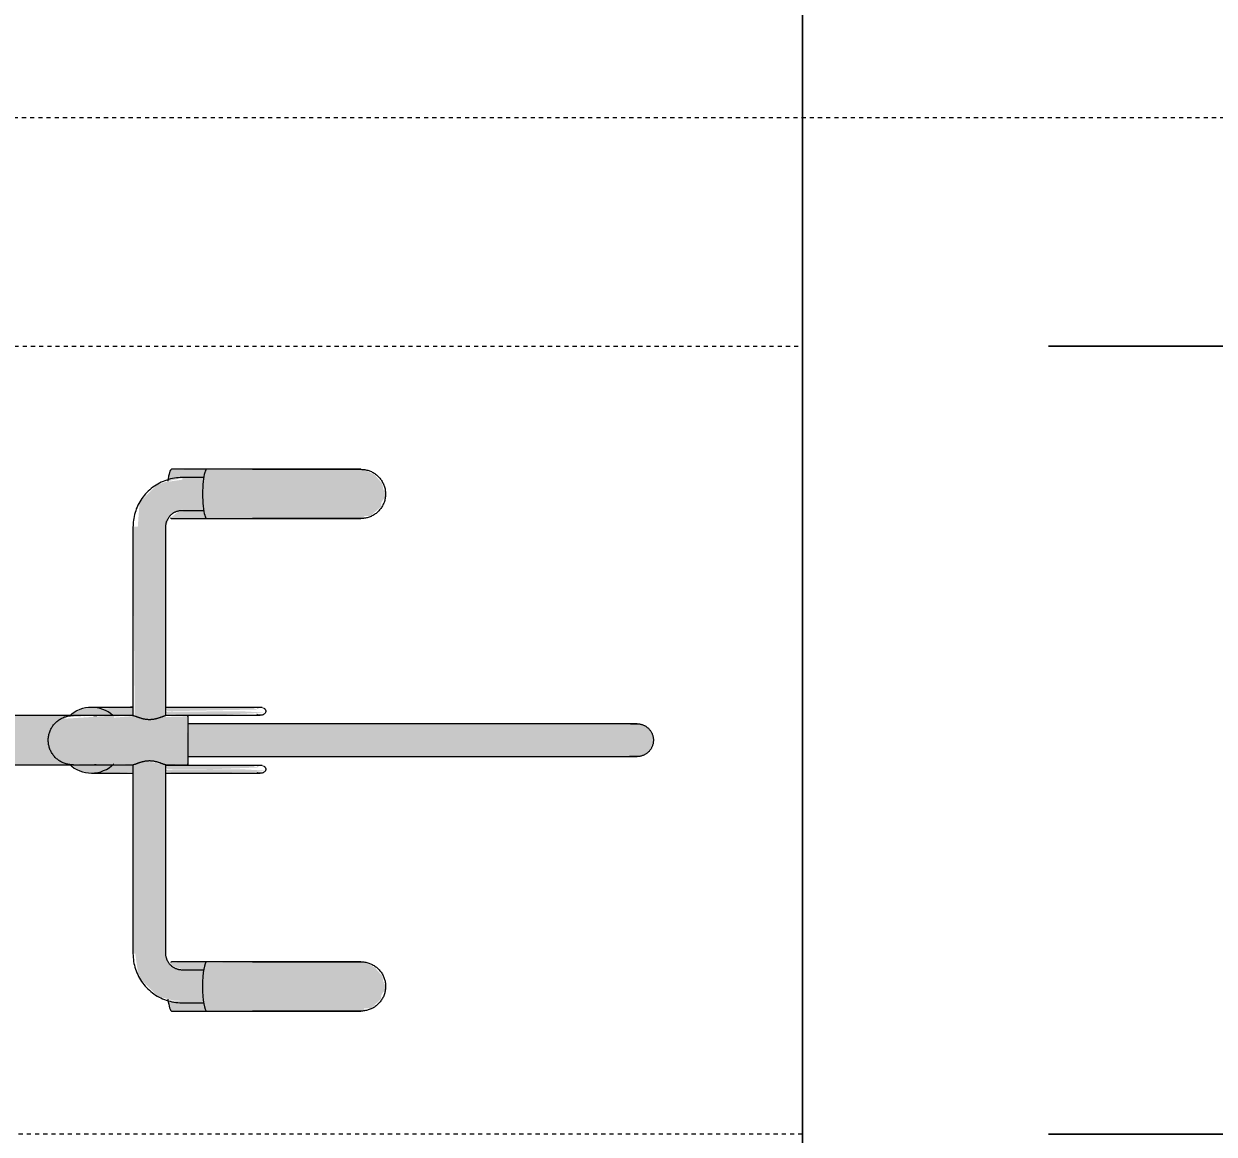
# Model space of a CAD drawing. Header units: inches. Extents: x -180 to 12286, y -2965 to 2717.
# Drawn here: x 114.57 to 150.83, y 1305.61 to 1339.43 of the extents above; entities that cross this region are included whole.
import ezdxf

# ---------------------------------------------------------------- set-up
doc = ezdxf.new("R2010")
doc.units = ezdxf.units.IN
doc.header["$MEASUREMENT"] = 0
for name, pattern in [('Aligning Line 1_8_', [0.25, 0.125, -0.125]), ('Dash', [0.25, 0.125, -0.125]), ('Hidden 1_8_', [0.1875, 0.125, -0.0625])]:
    doc.linetypes.add(name, pattern=pattern)
for name, color, linetype, lineweight in [('A-ANNO-DIMS', 211, 'Continuous', 9), ('A-ANNO-DIMS-120', 211, 'Continuous', 9), ('A-DETL-HDLN-1', 90, 'Hidden 1_8_', 9), ('C-TOPO', 7, 'Continuous', 9), ('G-ANNO-SYMB', 111, 'Aligning Line 1_8_', 9), ('Q-SPCQ', 91, 'Continuous', 9), ('Q-SPCQ-HDLN', 91, 'Dash', 9)]:
    doc.layers.add(name, color=color, linetype=linetype, lineweight=lineweight)
doc.styles.add('Century Gothic', font='ufonts.com_century-gothic.ttf', dxfattribs={"height": 11.25})
doc.dimstyles.new('OD_-__1___Tolerance', dxfattribs={"dimscale": 12, "dimtxt": 11.746893, "dimasz": 1.25, "dimexe": 0.9375, "dimexo": 0.625, "dimtad": 1, "dimdec": 0, "dimzin": 1, "dimdsep": 46, "dimlunit": 4, "dimtxsty": 'Century Gothic', "dimblk1": 'OBLIQUE', "dimblk2": 'OBLIQUE', "dimsah": 1, "dimcen": 0.09, "dimdle": 0.9375, "dimazin": 0, "dimtfac": 1, "dimtdec": 4, "dimtix": 1, "dimtmove": 0, "dimatfit": 3, "dimfxl": 1, "dimtvp": 1, "dimtfill": 1, "dimfrac": 2, "dimtolj": 1, "dimtzin": 0, "dimarcsym": 2})
doc.dimstyles.new('OD__1_2__Tol__', dxfattribs={"dimscale": 12, "dimtxt": 11.746893, "dimasz": 1.25, "dimexe": 0.9375, "dimexo": 0.625, "dimgap": 0.9375, "dimtad": 1, "dimdec": 1, "dimrnd": 0.5, "dimzin": 1, "dimdsep": 46, "dimlunit": 4, "dimtxsty": 'Century Gothic', "dimblk1": 'OBLIQUE', "dimblk2": 'OBLIQUE', "dimsah": 1, "dimcen": 0.09, "dimdle": 0.9375, "dimazin": 0, "dimtfac": 1, "dimtdec": 4, "dimtix": 1, "dimtmove": 0, "dimatfit": 3, "dimfxl": 1, "dimtvp": 1, "dimtfill": 1, "dimfrac": 2, "dimtolj": 1, "dimtzin": 0, "dimarcsym": 2})
doc.dimstyles.new('OD__1_2__Tol___1', dxfattribs={"dimscale": 12, "dimtxt": 11.746893, "dimasz": 1.25, "dimexe": 0.9375, "dimexo": 0.625, "dimgap": 0.9375, "dimtad": 1, "dimdec": 1, "dimrnd": 0.5, "dimzin": 1, "dimdsep": 46, "dimlunit": 4, "dimtxsty": 'Century Gothic', "dimblk1": 'OBLIQUE', "dimblk2": 'OBLIQUE', "dimsah": 1, "dimcen": 0.09, "dimdle": 0.9375, "dimazin": 0, "dimtfac": 1, "dimtdec": 4, "dimtix": 1, "dimtmove": 1, "dimatfit": 3, "dimfxl": 1, "dimtvp": 1, "dimtfill": 1, "dimfrac": 2, "dimtolj": 1, "dimtzin": 0, "dimarcsym": 2})

# ---------------------------------------------------------------- blocks, each defined once
blk = doc.blocks.new('Bicycle_4878 - Bicycle_4878-V6-Site Plan')
at = {"layer": 'Q-SPCQ'}
for points in [[(-0.75, -8.978), (-0.707, -8.88), (-0.602, -8.672), (-0.411, -8.47), (-0.194, -8.384), (0.092, -8.35), (0.351, -8.479), (0.653, -8.826), (0.75, -9.016), (0.707, 12.876), (0.65, 12.833), (0.375, 12.635), (0, 12.416), (-0.75, 12.876), (-0.75, -8.961)], [(-0.733, -9.871), (-0.724, -10.341), (0.75, -10.341), (0.653, -8.826), (0.497, -8.582), (0.414, -8.54), (0.269, -8.402), (0.092, -8.35), (-0.271, -8.396), (-0.427, -8.478), (-0.673, -8.772), (-0.729, -9.022), (-0.722, -9.459)], [(-0.736, -10.985), (-0.637, -11.345), (-0.672, -11.672), (-0.735, -11.931), (-0.724, -12.591), (0.725, -12.563), (0.702, -11.768), (0.637, -11.422), (0.687, -11.124), (0.736, -10.977), (0.687, -10.341), (-0.724, -10.341), (-0.735, -10.94)], [(-7.933, -12.422), (-7.017, -12.422), (-7, -12.422), (-6.853, -12.069), (-6.5, -11.905), (-6.5, -10.989), (-7.034, -11.066), (-7.286, -11.159), (-7.799, -11.672), (-7.915, -12.104)], [(-6.5, -11.422), (-6.5, -11.922), (-0.75, -11.913), (-0.637, -11.345), (-0.744, -10.922), (-6.5, -10.94), (-6.5, -11.293)], [(0.637, -11.345), (0.663, -11.645), (0.744, -11.922), (6.5, -11.897), (6.5, -10.922), (0.738, -10.977), (0.65, -11.274)], [(6.5, -11.422), (6.5, -11.905), (6.5, -11.922), (6.854, -12.069), (7.025, -12.422), (7.933, -12.422), (7.857, -11.888), (7.763, -11.637), (7.25, -11.123), (6.5, -11.069), (6.5, -11.293)], [(-1.008, -11.982), (-0.976, -14.62), (-0.928, -14.957), (-0.883, -14.178), (-0.905, -11.922), (-0.977, -11.975), (-0.978, -12.106)], [(-0.883, -13.356), (-0.831, -14.756), (-0.813, -14.633), (-0.771, -14.59), (-0.762, -12.994), (-0.759, -12.693), (-0.78, -12.477), (-0.758, -12.106), (-0.805, -11.922), (-0.883, -11.975), (-0.883, -13.302)], [(0.758, -13.291), (0.84, -14.941), (0.883, -14.178), (0.862, -11.922), (0.79, -11.975), (0.758, -12.98)], [(0.883, -12.106), (0.936, -14.756), (0.953, -14.633), (0.995, -14.59), (1.005, -12.994), (1.007, -12.693), (0.987, -12.477), (1.008, -12.106), (0.962, -11.922), (0.883, -11.975)], [(-8, -13.06), (-7.983, -13.074), (-7.371, -13.045), (-7, -13.06), (-7.025, -12.422), (-8, -12.422)], [(-0.5, -22.761), (-0.483, -26.405), (-0.354, -26.63), (-0.129, -26.759), (0.129, -26.759), (0.354, -26.63), (0.483, -26.405), (0.5, -25.363), (0.5, -12.591), (-0.5, -12.591), (-0.5, -20.943)], [(7, -13.059), (7.017, -13.073), (7.629, -13.044), (8, -13.059), (7.983, -12.422), (7, -12.422), (7, -12.893)], [(-8.25, -15.867), (-8.226, -17.993), (-8.171, -17.954), (-8.169, -18.163), (-7.89, -18.472), (-7.749, -18.494), (-7.591, -18.606), (-7.47, -18.606), (-7.357, -18.548), (-7.182, -18.517), (-6.917, -18.281), (-6.776, -17.997), (-6.75, -15.867), (-6.776, -13.139), (-6.97, -13.08), (-7.592, -13.044), (-8.15, -13.107), (-8.25, -13.172), (-8.25, -14.941)], [(6.75, -15.866), (6.774, -17.992), (6.829, -17.953), (6.831, -18.162), (7.11, -18.471), (7.251, -18.493), (7.409, -18.605), (7.53, -18.604), (7.643, -18.547), (7.818, -18.515), (8.083, -18.28), (8.224, -17.996), (8.25, -15.866), (8.224, -13.138), (8.03, -13.079), (7.408, -13.043), (6.85, -13.106), (6.75, -13.171), (6.75, -14.936)]]:
    blk.add_hatch(color=256, dxfattribs=at).paths.add_polyline_path(points, flags=0)
h = blk.add_hatch(color=256, dxfattribs=at)
h.paths.add_polyline_path([(-1, -9.659), (-0.966, -9.915), (-0.842, -10.184), (-0.725, -10.292), (-0.732, -8.993), (-0.922, -9.298), (-0.966, -9.404)], flags=0)
h.paths.add_polyline_path([(0.713, -9.325), (0.75, -9.36), (0.75, -10.303), (0.866, -10.153), (0.966, -9.915), (1, -9.659), (0.961, -9.392), (0.78, -9.055), (0.724, -9.069), (0.713, -9.313)], flags=0)
h = blk.add_hatch(color=256, dxfattribs=at)
h.paths.add_polyline_path([(-0.75, -9.659), (-0.722, -9.459), (-0.75, -9.459)], flags=0)
h.paths.add_polyline_path([(0.71, -9.452), (0.75, -9.392), (0.71, -9.438)], flags=0)
h = blk.add_hatch(color=256, dxfattribs=at)
h.paths.add_polyline_path([(-1, -10.184), (-0.966, -10.922), (-0.748, -10.94), (-0.735, -10.932), (-0.736, -10.321), (-0.866, -10.153), (-0.966, -9.915), (-1, -9.659)], flags=0)
h.paths.add_polyline_path([(0.724, -10.341), (0.75, -10.922), (1, -10.922), (0.966, -9.915), (0.736, -10.341)], flags=0)
h = blk.add_hatch(color=256, dxfattribs=at)
h.paths.add_polyline_path([(-8.25, -13.15), (-8.224, -13.139), (-8, -13.047), (-7.983, -12.422), (-7.933, -12.422), (-7.933, -11.995), (-8.224, -12.066), (-8.25, -12.1), (-8.25, -13.139)], flags=0)
h.paths.add_polyline_path([(-7, -13.076), (-6.761, -13.158), (-6.75, -13.107), (-6.776, -12.066), (-6.854, -12.069), (-7, -12.484), (-7, -13.074)], flags=0)
h = blk.add_hatch(color=256, dxfattribs=at)
h.paths.add_polyline_path([(6.75, -13.138), (6.776, -13.138), (7, -13.045), (6.956, -12.302), (6.776, -12.065), (6.75, -12.098), (6.75, -13.106)], flags=0)
h.paths.add_polyline_path([(7.883, -11.987), (7.915, -12.104), (7.983, -12.422), (8, -12.422), (8.03, -13.079), (8.25, -13.138), (8.224, -12.065), (7.915, -11.991)], flags=0)
for p, q in [((-0.75, 12.933), (-0.75, -9.016)), ((0.75, -9.016), (0.75, 12.933)), ((-0.75, -9.106), (-0.75, -9.659)), ((0.75, -9.659), (0.75, -9.106)), ((-1, -9.659), (-1, -10.932)), ((1, -10.932), (1, -9.659)), ((-0.75, -10.341), (-0.75, -10.932)), ((0.75, -10.932), (0.75, -10.341)), ((-0.744, -10.922), (-6.5, -10.922)), ((6.5, -10.922), (0.744, -10.922)), ((-6.5, -11.922), (-0.744, -11.922)), ((-0.75, -11.913), (-0.75, -12.591)), ((0.744, -11.922), (6.5, -11.922)), ((0.75, -12.591), (0.75, -11.913)), ((-8.25, -12.1), (-8.25, -13.172)), ((-6.75, -13.172), (-6.75, -12.1)), ((6.75, -12.098), (6.75, -13.171)), ((8.25, -13.171), (8.25, -12.098)), ((-8, -12.422), (-8, -13.076)), ((-7, -13.076), (-7, -12.422)), ((-0.75, -12.591), (-0.724, -12.591)), ((0.75, -12.591), (-0.75, -12.591)), ((0.724, -12.591), (0.75, -12.591)), ((7, -12.422), (7, -13.075)), ((8, -13.075), (8, -12.422))]:
    blk.add_line(p, q, dxfattribs=at)
at = {"layer": 'Q-SPCQ', "flags": 128}
for points in [[(-0.75, -9.091), (-0.749, -9.061), (-0.748, -9.031), (-0.745, -9.001), (-0.74, -8.971), (-0.735, -8.942), (-0.729, -8.912), (-0.721, -8.883), (-0.712, -8.855), (-0.702, -8.827), (-0.691, -8.799), (-0.679, -8.771), (-0.665, -8.744), (-0.651, -8.718), (-0.635, -8.692), (-0.619, -8.667), (-0.602, -8.643), (-0.583, -8.619), (-0.564, -8.596), (-0.544, -8.574), (-0.523, -8.553), (-0.501, -8.532), (-0.478, -8.513), (-0.454, -8.494), (-0.43, -8.476), (-0.405, -8.46), (-0.38, -8.444), (-0.353, -8.429), (-0.327, -8.416), (-0.3, -8.403), (-0.272, -8.392), (-0.244, -8.381), (-0.215, -8.372), (-0.186, -8.364), (-0.157, -8.357), (-0.127, -8.352), (-0.098, -8.347), (-0.068, -8.344), (-0.038, -8.342), (-0.008, -8.341), (0.022, -8.341), (0.052, -8.343), (0.082, -8.345), (0.111, -8.349), (0.141, -8.354), (0.17, -8.36), (0.199, -8.368), (0.228, -8.376), (0.257, -8.386), (0.285, -8.397), (0.312, -8.409), (0.339, -8.422), (0.366, -8.436), (0.392, -8.451), (0.417, -8.467), (0.441, -8.484), (0.465, -8.502), (0.488, -8.522), (0.511, -8.542), (0.532, -8.562), (0.553, -8.584), (0.573, -8.607), (0.592, -8.63), (0.61, -8.654), (0.627, -8.679), (0.643, -8.704), (0.658, -8.73), (0.672, -8.757), (0.684, -8.784), (0.696, -8.811), (0.707, -8.839), (0.716, -8.868), (0.724, -8.897), (0.732, -8.926), (0.738, -8.955), (0.742, -8.985), (0.746, -9.015), (0.749, -9.045), (0.75, -9.075), (0.75, -9.091)], [(-0.75, -9.106), (-0.75, -9.099), (-0.75, -9.094), (-0.75, -9.092), (-0.75, -9.091)], [(-0.75, -9.091), (-0.75, -9.092), (-0.75, -9.095), (-0.75, -9.1), (-0.75, -9.107), (-0.75, -9.116), (-0.75, -9.127), (-0.75, -9.139), (-0.75, -9.154), (-0.75, -9.171), (-0.75, -9.189), (-0.75, -9.21), (-0.75, -9.232), (-0.75, -9.256), (-0.75, -9.282), (-0.75, -9.309), (-0.75, -9.338), (-0.75, -9.369), (-0.75, -9.401), (-0.75, -9.435), (-0.75, -9.47), (-0.75, -9.506), (-0.75, -9.544), (-0.75, -9.583), (-0.75, -9.624), (-0.75, -9.665), (-0.75, -9.708), (-0.75, -9.752), (-0.75, -9.796), (-0.75, -9.842), (-0.75, -9.888), (-0.75, -9.935), (-0.75, -9.982), (-0.75, -10.031), (-0.75, -10.079), (-0.75, -10.128), (-0.75, -10.178), (-0.75, -10.227), (-0.75, -10.277), (-0.75, -10.327), (-0.75, -10.341)], [(0.75, -10.341), (0.75, -10.291), (0.75, -10.241), (0.75, -10.191), (0.75, -10.142), (0.75, -10.092), (0.75, -10.044), (0.75, -9.995), (0.75, -9.948), (0.75, -9.9), (0.75, -9.854), (0.75, -9.808), (0.75, -9.764), (0.75, -9.72), (0.75, -9.677), (0.75, -9.635), (0.75, -9.594), (0.75, -9.555), (0.75, -9.517), (0.75, -9.48), (0.75, -9.444), (0.75, -9.41), (0.75, -9.377), (0.75, -9.346), (0.75, -9.317), (0.75, -9.289), (0.75, -9.263), (0.75, -9.238), (0.75, -9.216), (0.75, -9.195), (0.75, -9.176), (0.75, -9.159), (0.75, -9.143), (0.75, -9.13), (0.75, -9.118), (0.75, -9.109), (0.75, -9.101), (0.75, -9.096), (0.75, -9.092), (0.75, -9.091)], [(0.75, -9.091), (0.75, -9.092), (0.75, -9.095), (0.75, -9.1), (0.75, -9.106)], [(-6.5, -10.922), (-6.56, -10.924), (-6.62, -10.927), (-6.68, -10.933), (-6.739, -10.942), (-6.798, -10.952), (-6.857, -10.965), (-6.915, -10.981), (-6.972, -10.999), (-7.028, -11.019), (-7.084, -11.041), (-7.139, -11.065), (-7.193, -11.092), (-7.245, -11.121), (-7.297, -11.152), (-7.347, -11.184), (-7.396, -11.219), (-7.443, -11.256), (-7.489, -11.295), (-7.533, -11.335), (-7.576, -11.377), (-7.617, -11.421), (-7.656, -11.467), (-7.693, -11.514), (-7.729, -11.562), (-7.762, -11.612), (-7.794, -11.663), (-7.823, -11.716), (-7.85, -11.769), (-7.875, -11.823), (-7.898, -11.879), (-7.919, -11.935), (-7.937, -11.992), (-7.953, -12.05), (-7.967, -12.109), (-7.978, -12.168), (-7.987, -12.227), (-7.994, -12.286), (-7.998, -12.346), (-8, -12.406), (-8, -12.422)], [(8, -12.422), (7.999, -12.363), (7.995, -12.303), (7.989, -12.243), (7.981, -12.184), (7.97, -12.124), (7.957, -12.066), (7.942, -12.008), (7.924, -11.951), (7.904, -11.894), (7.882, -11.838), (7.857, -11.784), (7.83, -11.73), (7.802, -11.677), (7.771, -11.626), (7.738, -11.576), (7.703, -11.527), (7.666, -11.479), (7.628, -11.433), (7.587, -11.389), (7.545, -11.346), (7.501, -11.306), (7.456, -11.266), (7.409, -11.229), (7.36, -11.194), (7.31, -11.16), (7.259, -11.129), (7.207, -11.1), (7.154, -11.072), (7.099, -11.047), (7.044, -11.024), (6.987, -11.004), (6.93, -10.985), (6.872, -10.969), (6.814, -10.956), (6.755, -10.944), (6.696, -10.935), (6.636, -10.929), (6.576, -10.924), (6.516, -10.923), (6.5, -10.922)], [(-7, -12.422), (-7, -12.403), (-6.998, -12.383), (-6.996, -12.363), (-6.994, -12.343), (-6.99, -12.323), (-6.986, -12.304), (-6.981, -12.284), (-6.975, -12.265), (-6.968, -12.246), (-6.961, -12.228), (-6.952, -12.21), (-6.943, -12.192), (-6.934, -12.174), (-6.924, -12.157), (-6.913, -12.14), (-6.901, -12.124), (-6.889, -12.108), (-6.876, -12.093), (-6.862, -12.078), (-6.848, -12.064), (-6.834, -12.05), (-6.819, -12.037), (-6.803, -12.025), (-6.787, -12.013), (-6.77, -12.002), (-6.753, -11.991), (-6.736, -11.982), (-6.718, -11.972), (-6.7, -11.964), (-6.681, -11.956), (-6.662, -11.95), (-6.643, -11.943), (-6.624, -11.938), (-6.605, -11.934), (-6.585, -11.93), (-6.565, -11.927), (-6.545, -11.925), (-6.525, -11.923), (-6.505, -11.923), (-6.5, -11.922)], [(-1.008, -11.943), (-1.008, -11.956), (-1.008, -11.968), (-1.008, -11.98), (-1.008, -11.993), (-1.008, -12.005), (-1.008, -12.018), (-1.008, -12.031), (-1.008, -12.282), (-1.008, -12.532), (-1.008, -12.548), (-1.008, -12.564), (-1.008, -12.58), (-1.008, -12.596), (-1.008, -12.851), (-1.008, -13.111), (-1.008, -13.132), (-1.008, -13.403), (-1.008, -13.426), (-1.008, -13.449), (-1.008, -13.737), (-1.008, -13.764), (-1.008, -13.791), (-1.008, -14.101), (-1.008, -14.44), (-1.008, -14.795)], [(-0.758, -11.943), (-0.758, -11.956), (-0.758, -11.968), (-0.758, -11.98), (-0.758, -11.993), (-0.758, -12.005), (-0.758, -12.018), (-0.758, -12.031), (-0.758, -12.282), (-0.758, -12.532), (-0.758, -12.548), (-0.758, -12.564), (-0.758, -12.58), (-0.758, -12.596), (-0.758, -12.851), (-0.758, -13.111), (-0.758, -13.132), (-0.758, -13.403), (-0.758, -13.426), (-0.758, -13.449), (-0.758, -13.737), (-0.758, -13.764), (-0.758, -13.791), (-0.758, -14.101), (-0.758, -14.44), (-0.758, -14.795)], [(0.758, -11.943), (0.758, -11.956), (0.758, -11.968), (0.758, -11.98), (0.758, -11.993), (0.758, -12.005), (0.758, -12.018), (0.758, -12.031), (0.758, -12.282), (0.758, -12.532), (0.758, -12.548), (0.758, -12.564), (0.758, -12.58), (0.758, -12.596), (0.758, -12.851), (0.758, -13.111), (0.758, -13.132), (0.758, -13.403), (0.758, -13.426), (0.758, -13.449), (0.758, -13.737), (0.758, -13.764), (0.758, -13.791), (0.758, -14.101), (0.758, -14.44), (0.758, -14.795)], [(1.008, -11.943), (1.008, -11.956), (1.008, -11.968), (1.008, -11.98), (1.008, -11.993), (1.008, -12.005), (1.008, -12.018), (1.008, -12.031), (1.008, -12.282), (1.008, -12.532), (1.008, -12.548), (1.008, -12.564), (1.008, -12.58), (1.008, -12.596), (1.008, -12.851), (1.008, -13.111), (1.008, -13.132), (1.008, -13.403), (1.008, -13.426), (1.008, -13.449), (1.008, -13.737), (1.008, -13.764), (1.008, -13.791), (1.008, -14.101), (1.008, -14.44), (1.008, -14.795)], [(6.5, -11.922), (6.52, -11.923), (6.54, -11.924), (6.56, -11.926), (6.58, -11.929), (6.599, -11.932), (6.619, -11.937), (6.638, -11.942), (6.657, -11.948), (6.676, -11.955), (6.695, -11.962), (6.713, -11.97), (6.731, -11.979), (6.748, -11.989), (6.766, -11.999), (6.782, -12.01), (6.799, -12.021), (6.814, -12.034), (6.83, -12.047), (6.844, -12.06), (6.859, -12.074), (6.872, -12.089), (6.885, -12.104), (6.898, -12.12), (6.91, -12.136), (6.921, -12.152), (6.931, -12.169), (6.941, -12.187), (6.95, -12.205), (6.958, -12.223), (6.966, -12.241), (6.973, -12.26), (6.979, -12.279), (6.984, -12.298), (6.989, -12.318), (6.993, -12.338), (6.996, -12.357), (6.998, -12.377), (6.999, -12.397), (7, -12.417), (7, -12.422)], [(-0.5, -12.591), (-0.5, -12.711), (-0.5, -13.188), (-0.5, -13.667), (-0.5, -14.146), (-0.5, -14.626), (-0.5, -15.106), (-0.5, -15.584), (-0.5, -16.06), (-0.5, -16.533), (-0.5, -17.002), (-0.5, -17.468), (-0.5, -17.928), (-0.5, -18.382), (-0.5, -18.829), (-0.5, -19.27), (-0.5, -19.702), (-0.5, -20.126), (-0.5, -20.54), (-0.5, -20.944), (-0.5, -21.338), (-0.5, -21.72), (-0.5, -22.091), (-0.5, -22.449), (-0.5, -22.794), (-0.5, -23.125), (-0.5, -23.442), (-0.5, -23.744), (-0.5, -24.031), (-0.5, -24.303), (-0.5, -24.559), (-0.5, -24.798), (-0.5, -25.02), (-0.5, -25.225), (-0.5, -25.413), (-0.5, -25.583), (-0.5, -25.734), (-0.5, -25.868), (-0.5, -25.983), (-0.5, -26.079), (-0.5, -26.156), (-0.5, -26.214), (-0.5, -26.253), (-0.5, -26.273), (-0.5, -26.276)], [(0.5, -26.276), (0.5, -26.266), (0.5, -26.238), (0.5, -26.19), (0.5, -26.123), (0.5, -26.037), (0.5, -25.932), (0.5, -25.809), (0.5, -25.667), (0.5, -25.507), (0.5, -25.329), (0.5, -25.133), (0.5, -24.92), (0.5, -24.69), (0.5, -24.443), (0.5, -24.18), (0.5, -23.901), (0.5, -23.607), (0.5, -23.298), (0.5, -22.974), (0.5, -22.637), (0.5, -22.286), (0.5, -21.922), (0.5, -21.546), (0.5, -21.158), (0.5, -20.76), (0.5, -20.351), (0.5, -19.932), (0.5, -19.504), (0.5, -19.068), (0.5, -18.624), (0.5, -18.174), (0.5, -17.717), (0.5, -17.254), (0.5, -16.787), (0.5, -16.316), (0.5, -15.841), (0.5, -15.364), (0.5, -14.885), (0.5, -14.406), (0.5, -13.926), (0.5, -13.446), (0.5, -12.968), (0.5, -12.591)], [(-8.25, -13.172), (-8.25, -13.331), (-8.25, -13.49), (-8.25, -13.649), (-8.25, -13.809), (-8.25, -13.969), (-8.25, -14.129), (-8.25, -14.288), (-8.25, -14.447), (-8.25, -14.605), (-8.25, -14.761), (-8.25, -14.917), (-8.25, -15.07), (-8.25, -15.222), (-8.25, -15.371), (-8.25, -15.518), (-8.25, -15.662), (-8.25, -15.804), (-8.25, -15.942), (-8.25, -16.077), (-8.25, -16.209), (-8.25, -16.337), (-8.25, -16.461), (-8.25, -16.58), (-8.25, -16.696), (-8.25, -16.807), (-8.25, -16.913), (-8.25, -17.014), (-8.25, -17.11), (-8.25, -17.201), (-8.25, -17.287), (-8.25, -17.367), (-8.25, -17.442), (-8.25, -17.511), (-8.25, -17.574), (-8.25, -17.631), (-8.25, -17.682), (-8.25, -17.727), (-8.25, -17.766), (-8.25, -17.799), (-8.25, -17.825), (-8.25, -17.845), (-8.25, -17.859), (-8.25, -17.866), (-8.25, -17.867)], [(-6.75, -17.867), (-6.75, -17.864), (-6.75, -17.854), (-6.75, -17.838), (-6.75, -17.816), (-6.75, -17.787), (-6.75, -17.752), (-6.75, -17.711), (-6.75, -17.664), (-6.75, -17.611), (-6.75, -17.551), (-6.75, -17.486), (-6.75, -17.415), (-6.75, -17.338), (-6.75, -17.256), (-6.75, -17.168), (-6.75, -17.075), (-6.75, -16.977), (-6.75, -16.874), (-6.75, -16.766), (-6.75, -16.654), (-6.75, -16.537), (-6.75, -16.416), (-6.75, -16.29), (-6.75, -16.161), (-6.75, -16.028), (-6.75, -15.892), (-6.75, -15.752), (-6.75, -15.61), (-6.75, -15.464), (-6.75, -15.317), (-6.75, -15.166), (-6.75, -15.014), (-6.75, -14.86), (-6.75, -14.704), (-6.75, -14.547), (-6.75, -14.389), (-6.75, -14.23), (-6.75, -14.07), (-6.75, -13.91), (-6.75, -13.75), (-6.75, -13.59), (-6.75, -13.431), (-6.75, -13.272), (-6.75, -13.172)], [(6.75, -13.171), (6.75, -13.329), (6.75, -13.488), (6.75, -13.648), (6.75, -13.808), (6.75, -13.968), (6.75, -14.128), (6.75, -14.287), (6.75, -14.446), (6.75, -14.604), (6.75, -14.76), (6.75, -14.915), (6.75, -15.069), (6.75, -15.22), (6.75, -15.37), (6.75, -15.517), (6.75, -15.661), (6.75, -15.803), (6.75, -15.941), (6.75, -16.076), (6.75, -16.208), (6.75, -16.336), (6.75, -16.459), (6.75, -16.579), (6.75, -16.695), (6.75, -16.805), (6.75, -16.911), (6.75, -17.013), (6.75, -17.109), (6.75, -17.2), (6.75, -17.286), (6.75, -17.366), (6.75, -17.441), (6.75, -17.509), (6.75, -17.573), (6.75, -17.63), (6.75, -17.681), (6.75, -17.726), (6.75, -17.765), (6.75, -17.797), (6.75, -17.824), (6.75, -17.844), (6.75, -17.857), (6.75, -17.865), (6.75, -17.866)], [(8.25, -17.866), (8.25, -17.863), (8.25, -17.853), (8.25, -17.837), (8.25, -17.815), (8.25, -17.786), (8.25, -17.751), (8.25, -17.71), (8.25, -17.663), (8.25, -17.609), (8.25, -17.55), (8.25, -17.485), (8.25, -17.414), (8.25, -17.337), (8.25, -17.255), (8.25, -17.167), (8.25, -17.074), (8.25, -16.976), (8.25, -16.873), (8.25, -16.765), (8.25, -16.653), (8.25, -16.536), (8.25, -16.414), (8.25, -16.289), (8.25, -16.16), (8.25, -16.027), (8.25, -15.891), (8.25, -15.751), (8.25, -15.609), (8.25, -15.463), (8.25, -15.315), (8.25, -15.165), (8.25, -15.013), (8.25, -14.859), (8.25, -14.703), (8.25, -14.546), (8.25, -14.388), (8.25, -14.229), (8.25, -14.069), (8.25, -13.909), (8.25, -13.749), (8.25, -13.589), (8.25, -13.43), (8.25, -13.271), (8.25, -13.171)], [(-8.25, -17.867), (-8.25, -17.864), (-8.25, -17.854), (-8.25, -17.838), (-8.25, -17.816), (-8.25, -17.787), (-8.25, -17.752), (-8.25, -17.711), (-8.25, -17.664), (-8.25, -17.611), (-8.25, -17.551), (-8.25, -17.486), (-8.25, -17.415), (-8.25, -17.338), (-8.25, -17.256), (-8.25, -17.168), (-8.25, -17.075), (-8.25, -16.977), (-8.25, -16.874), (-8.25, -16.766), (-8.25, -16.654), (-8.25, -16.537), (-8.25, -16.416), (-8.25, -16.29), (-8.25, -16.161), (-8.25, -16.028), (-8.25, -15.892), (-8.25, -15.752), (-8.25, -15.61), (-8.25, -15.464), (-8.25, -15.317), (-8.25, -15.166), (-8.25, -15.014), (-8.25, -14.86), (-8.25, -14.704), (-8.25, -14.562)], [(-6.75, -14.562), (-6.75, -14.719), (-6.75, -14.874), (-6.75, -15.028), (-6.75, -15.18), (-6.75, -15.33), (-6.75, -15.478), (-6.75, -15.623), (-6.75, -15.766), (-6.75, -15.905), (-6.75, -16.041), (-6.75, -16.173), (-6.75, -16.302), (-6.75, -16.427), (-6.75, -16.548), (-6.75, -16.665), (-6.75, -16.777), (-6.75, -16.884), (-6.75, -16.987), (-6.75, -17.084), (-6.75, -17.177), (-6.75, -17.264), (-6.75, -17.346), (-6.75, -17.422), (-6.75, -17.492), (-6.75, -17.557), (-6.75, -17.616), (-6.75, -17.669), (-6.75, -17.715), (-6.75, -17.756), (-6.75, -17.79), (-6.75, -17.818), (-6.75, -17.84), (-6.75, -17.855), (-6.75, -17.864), (-6.75, -17.867)], [(6.75, -17.866), (6.75, -17.863), (6.75, -17.853), (6.75, -17.837), (6.75, -17.815), (6.75, -17.786), (6.75, -17.751), (6.75, -17.71), (6.75, -17.663), (6.75, -17.609), (6.75, -17.55), (6.75, -17.485), (6.75, -17.414), (6.75, -17.337), (6.75, -17.255), (6.75, -17.167), (6.75, -17.074), (6.75, -16.976), (6.75, -16.873), (6.75, -16.765), (6.75, -16.653), (6.75, -16.536), (6.75, -16.414), (6.75, -16.289), (6.75, -16.16), (6.75, -16.027), (6.75, -15.891), (6.75, -15.751), (6.75, -15.609), (6.75, -15.463), (6.75, -15.315), (6.75, -15.165), (6.75, -15.013), (6.75, -14.859), (6.75, -14.703), (6.75, -14.56)], [(8.25, -14.56), (8.25, -14.717), (8.25, -14.873), (8.25, -15.027), (8.25, -15.179), (8.25, -15.329), (8.25, -15.477), (8.25, -15.622), (8.25, -15.764), (8.25, -15.904), (8.25, -16.04), (8.25, -16.172), (8.25, -16.301), (8.25, -16.426), (8.25, -16.547), (8.25, -16.663), (8.25, -16.776), (8.25, -16.883), (8.25, -16.986), (8.25, -17.083), (8.25, -17.176), (8.25, -17.263), (8.25, -17.345), (8.25, -17.421), (8.25, -17.491), (8.25, -17.556), (8.25, -17.615), (8.25, -17.668), (8.25, -17.714), (8.25, -17.755), (8.25, -17.789), (8.25, -17.817), (8.25, -17.839), (8.25, -17.854), (8.25, -17.863), (8.25, -17.866)], [(-6.75, -17.867), (-6.751, -17.897), (-6.752, -17.927), (-6.755, -17.957), (-6.76, -17.987), (-6.765, -18.016), (-6.771, -18.045), (-6.779, -18.074), (-6.788, -18.103), (-6.798, -18.131), (-6.809, -18.159), (-6.821, -18.187), (-6.835, -18.213), (-6.849, -18.24), (-6.865, -18.265), (-6.881, -18.291), (-6.898, -18.315), (-6.917, -18.339), (-6.936, -18.362), (-6.956, -18.384), (-6.977, -18.405), (-6.999, -18.426), (-7.022, -18.445), (-7.046, -18.464), (-7.07, -18.481), (-7.095, -18.498), (-7.12, -18.514), (-7.147, -18.529), (-7.173, -18.542), (-7.2, -18.555), (-7.228, -18.566), (-7.256, -18.576), (-7.285, -18.586), (-7.314, -18.594), (-7.343, -18.6), (-7.373, -18.606), (-7.402, -18.611), (-7.432, -18.614), (-7.462, -18.616), (-7.492, -18.617), (-7.522, -18.617), (-7.552, -18.615), (-7.582, -18.613), (-7.611, -18.609), (-7.641, -18.604), (-7.67, -18.597), (-7.699, -18.59), (-7.728, -18.582), (-7.757, -18.572), (-7.785, -18.561), (-7.812, -18.549), (-7.839, -18.536), (-7.866, -18.522), (-7.892, -18.507), (-7.917, -18.491), (-7.941, -18.473), (-7.965, -18.455), (-7.988, -18.436), (-8.011, -18.416), (-8.032, -18.395), (-8.053, -18.374), (-8.073, -18.351), (-8.092, -18.328), (-8.11, -18.304), (-8.127, -18.279), (-8.143, -18.254), (-8.158, -18.228), (-8.172, -18.201), (-8.184, -18.174), (-8.196, -18.146), (-8.207, -18.118), (-8.216, -18.09), (-8.224, -18.061), (-8.232, -18.032), (-8.238, -18.003), (-8.242, -17.973), (-8.246, -17.943), (-8.249, -17.913), (-8.25, -17.883), (-8.25, -17.867)], [(8.25, -17.866), (8.249, -17.896), (8.248, -17.926), (8.245, -17.956), (8.24, -17.985), (8.235, -18.015), (8.229, -18.044), (8.221, -18.073), (8.212, -18.102), (8.202, -18.13), (8.191, -18.158), (8.179, -18.185), (8.165, -18.212), (8.151, -18.239), (8.135, -18.264), (8.119, -18.289), (8.102, -18.314), (8.083, -18.337), (8.064, -18.36), (8.044, -18.383), (8.023, -18.404), (8.001, -18.424), (7.978, -18.444), (7.954, -18.463), (7.93, -18.48), (7.905, -18.497), (7.88, -18.513), (7.853, -18.527), (7.827, -18.541), (7.8, -18.553), (7.772, -18.565), (7.744, -18.575), (7.715, -18.584), (7.686, -18.592), (7.657, -18.599), (7.627, -18.605), (7.598, -18.609), (7.568, -18.613), (7.538, -18.615), (7.508, -18.616), (7.478, -18.616), (7.448, -18.614), (7.418, -18.611), (7.389, -18.608), (7.359, -18.603), (7.33, -18.596), (7.301, -18.589), (7.272, -18.58), (7.243, -18.571), (7.215, -18.56), (7.188, -18.548), (7.161, -18.535), (7.134, -18.521), (7.108, -18.506), (7.083, -18.489), (7.059, -18.472), (7.035, -18.454), (7.012, -18.435), (6.989, -18.415), (6.968, -18.394), (6.947, -18.372), (6.927, -18.35), (6.908, -18.327), (6.89, -18.303), (6.873, -18.278), (6.857, -18.253), (6.842, -18.227), (6.828, -18.2), (6.816, -18.173), (6.804, -18.145), (6.793, -18.117), (6.784, -18.089), (6.776, -18.06), (6.768, -18.031), (6.762, -18.001), (6.758, -17.972), (6.754, -17.942), (6.751, -17.912), (6.75, -17.882), (6.75, -17.866)], [(-0.5, -26.276), (-0.5, -26.266), (-0.5, -26.238), (-0.5, -26.19), (-0.5, -26.123), (-0.5, -26.045)], [(0.5, -26.079), (0.5, -26.156), (0.5, -26.214), (0.5, -26.253), (0.5, -26.273), (0.5, -26.276)], [(0.5, -26.276), (0.5, -26.296), (0.498, -26.316), (0.496, -26.336), (0.494, -26.356), (0.49, -26.375), (0.486, -26.395), (0.481, -26.414), (0.475, -26.433), (0.468, -26.452), (0.461, -26.471), (0.452, -26.489), (0.443, -26.507), (0.434, -26.524), (0.424, -26.542), (0.413, -26.558), (0.401, -26.575), (0.389, -26.59), (0.376, -26.606), (0.362, -26.621), (0.348, -26.635), (0.334, -26.648), (0.319, -26.661), (0.303, -26.674), (0.287, -26.686), (0.27, -26.697), (0.253, -26.707), (0.236, -26.717), (0.218, -26.726), (0.2, -26.734), (0.181, -26.742), (0.162, -26.749), (0.143, -26.755), (0.124, -26.76), (0.105, -26.765), (0.085, -26.769), (0.065, -26.772), (0.045, -26.774), (0.025, -26.775), (0.005, -26.776), (-0.015, -26.776), (-0.035, -26.775), (-0.054, -26.773), (-0.074, -26.77), (-0.094, -26.767), (-0.114, -26.763), (-0.133, -26.758), (-0.152, -26.752), (-0.171, -26.746), (-0.19, -26.739), (-0.208, -26.731), (-0.226, -26.722), (-0.244, -26.713), (-0.261, -26.703), (-0.278, -26.692), (-0.294, -26.68), (-0.31, -26.668), (-0.326, -26.655), (-0.341, -26.642), (-0.355, -26.628), (-0.369, -26.614), (-0.382, -26.599), (-0.395, -26.583), (-0.406, -26.567), (-0.418, -26.551), (-0.428, -26.534), (-0.438, -26.516), (-0.448, -26.499), (-0.456, -26.481), (-0.464, -26.462), (-0.471, -26.444), (-0.477, -26.425), (-0.483, -26.405), (-0.488, -26.386), (-0.492, -26.366), (-0.495, -26.347), (-0.497, -26.327), (-0.499, -26.307), (-0.5, -26.287), (-0.5, -26.276)]]:
    blk.add_lwpolyline(points, dxfattribs=at)
at = {"layer": 'Q-SPCQ'}
for centre, major_axis, ratio, start_param, end_param in [((0, -9.659), (1, 0), 0.987688, 2.394922, 3.141593), ((0, -9.659), (1, 0), 0.987688, 0, 0.74758), ((0, -9.659), (1, 0), 0.987688, 3.141593, 3.905219), ((0, -9.659), (0.75, 0), 0.987688, 3.141593, 3.332217), ((0, -9.659), (-0.75, 0), 0.987688, 2.94176, 3.141593), ((0, -9.659), (1, 0), 0.987688, 5.566335, 6.283185), ((-7.5, -12.1), (0.75, 0), 0.173648, 2.108859, 3.141593), ((-7.5, -12.1), (0.75, 0), 0.173648, 0, 0.261799), ((7.5, -12.098), (0.75, 0), 0.173648, 2.879793, 3.141593), ((7.5, -12.098), (0.75, 0), 0.173648, 0, 1.033297), ((-7.5, -13.172), (-0.75, 0), 0.173648, 3.141593, 6.283185), ((7.5, -13.171), (0.75, 0), 0.173648, 0, 3.141593)]:
    blk.add_ellipse(centre, major_axis=major_axis, ratio=ratio, start_param=start_param, end_param=end_param, dxfattribs=at)
for points, knots in [([(-1.003, -10.845), (-1.006, -10.859), (-1.008, -10.882), (-1.008, -10.905), (-1.008, -10.912)], [-0.58823529, -0.58823529, -0.58823529, -0.58823529, -0.52941176, -0.5, -0.5, -0.5, -0.5]), ([(1.008, -10.912), (1.008, -10.905), (1.008, -10.882), (1.006, -10.859), (1.003, -10.845)], [-0.5, -0.5, -0.5, -0.5, -0.47058824, -0.41176471, -0.41176471, -0.41176471, -0.41176471]), ([(-0.75, -11.913), (-0.749, -11.908), (-0.747, -11.897), (-0.742, -11.878), (-0.736, -11.86), (-0.729, -11.841), (-0.721, -11.819), (-0.713, -11.798), (-0.706, -11.781), (-0.702, -11.768), (-0.697, -11.754), (-0.691, -11.735), (-0.682, -11.71), (-0.674, -11.684), (-0.667, -11.662), (-0.663, -11.645), (-0.659, -11.628), (-0.654, -11.605), (-0.647, -11.575), (-0.641, -11.538), (-0.636, -11.5), (-0.634, -11.461), (-0.633, -11.422), (-0.634, -11.384), (-0.636, -11.345), (-0.641, -11.307), (-0.647, -11.27), (-0.654, -11.24), (-0.659, -11.217), (-0.663, -11.2), (-0.667, -11.183), (-0.674, -11.161), (-0.682, -11.135), (-0.691, -11.11), (-0.697, -11.091), (-0.702, -11.077), (-0.707, -11.064), (-0.713, -11.046), (-0.721, -11.026), (-0.729, -11.004), (-0.736, -10.985), (-0.742, -10.967), (-0.747, -10.948), (-0.749, -10.937), (-0.75, -10.932)], [0, 0, 0, 0, 0.055556, 0.083333, 0.111111, 0.138889, 0.166667, 0.194444, 0.208333, 0.222222, 0.236111, 0.25, 0.277778, 0.305556, 0.319444, 0.333333, 0.347222, 0.361111, 0.388889, 0.416667, 0.444444, 0.472222, 0.5, 0.527778, 0.555556, 0.583333, 0.611111, 0.638889, 0.652778, 0.666667, 0.680556, 0.694444, 0.722222, 0.75, 0.763889, 0.777778, 0.791667, 0.805556, 0.833333, 0.861111, 0.888889, 0.916667, 0.944444, 1, 1, 1, 1]), ([(0.736, -10.985), (0.734, -10.991), (0.729, -11.004), (0.721, -11.026), (0.713, -11.047), (0.706, -11.064), (0.702, -11.077), (0.697, -11.091), (0.691, -11.11), (0.682, -11.135), (0.674, -11.161), (0.667, -11.183), (0.663, -11.2), (0.659, -11.217), (0.654, -11.24), (0.647, -11.27), (0.641, -11.307), (0.636, -11.345), (0.634, -11.384), (0.633, -11.422), (0.634, -11.461), (0.636, -11.5), (0.641, -11.538), (0.647, -11.575), (0.654, -11.605), (0.659, -11.628), (0.663, -11.645), (0.667, -11.662), (0.674, -11.684), (0.682, -11.71), (0.691, -11.735), (0.697, -11.754), (0.702, -11.768), (0.707, -11.781), (0.713, -11.799), (0.721, -11.819), (0.729, -11.841), (0.736, -11.86), (0.742, -11.878), (0.747, -11.897), (0.749, -11.908), (0.75, -11.913)], [0.1111111, 0.1111111, 0.1111111, 0.1111111, 0.1388889, 0.1666667, 0.1944444, 0.2083333, 0.2222222, 0.2361111, 0.25, 0.2777778, 0.3055556, 0.3194444, 0.3333333, 0.3472222, 0.3611111, 0.3888889, 0.4166667, 0.4444444, 0.4722222, 0.5, 0.5277778, 0.5555556, 0.5833333, 0.6111111, 0.6388889, 0.6527778, 0.6666667, 0.6805556, 0.6944444, 0.7222222, 0.75, 0.7638889, 0.7777778, 0.7916667, 0.8055556, 0.8333333, 0.8611111, 0.8888889, 0.9166667, 0.9444444, 1, 1, 1, 1]), ([(0.75, -10.932), (0.749, -10.937), (0.747, -10.948), (0.742, -10.964), (0.74, -10.972), (0.739, -10.975)], [0, 0, 0, 0, 0.05555556, 0.08333333, 0.09491629, 0.09491629, 0.09491629, 0.09491629])]:
    blk.add_open_spline(points, degree=3, knots=knots, dxfattribs=at)
for points in [[(-0.75, -10.932), (-0.75, -10.929), (-0.749, -10.924), (-0.746, -10.922), (-0.744, -10.922)], [(0.744, -10.922), (0.746, -10.922), (0.749, -10.924), (0.75, -10.929), (0.75, -10.932)], [(-0.744, -11.922), (-0.746, -11.922), (-0.749, -11.921), (-0.75, -11.916), (-0.75, -11.913)], [(0.75, -11.913), (0.75, -11.916), (0.749, -11.921), (0.746, -11.922), (0.744, -11.922)], [(-0.883, -14.969), (-0.891, -14.969), (-0.906, -14.967), (-0.929, -14.958), (-0.949, -14.944), (-0.968, -14.924), (-0.984, -14.9), (-0.996, -14.873), (-1.004, -14.843), (-1.008, -14.811), (-1.008, -14.779), (-1.004, -14.747), (-0.996, -14.717), (-0.988, -14.698), (-0.983, -14.69)], [(-0.772, -14.717), (-0.768, -14.727), (-0.762, -14.747), (-0.758, -14.779), (-0.758, -14.811), (-0.762, -14.843), (-0.768, -14.863), (-0.772, -14.872)], [(0.883, -14.969), (0.876, -14.969), (0.86, -14.967), (0.838, -14.958), (0.817, -14.944), (0.799, -14.924), (0.783, -14.9), (0.771, -14.873), (0.762, -14.843), (0.758, -14.811), (0.758, -14.779), (0.762, -14.747), (0.771, -14.717), (0.779, -14.698), (0.784, -14.69)], [(0.995, -14.717), (0.998, -14.727), (1.004, -14.747), (1.008, -14.779), (1.008, -14.811), (1.004, -14.843), (0.998, -14.863), (0.995, -14.872)], [(-0.784, -14.9), (-0.788, -14.908), (-0.799, -14.924), (-0.817, -14.944), (-0.838, -14.958), (-0.86, -14.967), (-0.876, -14.969), (-0.883, -14.969)], [(0.983, -14.9), (0.978, -14.908), (0.968, -14.924), (0.949, -14.944), (0.929, -14.958), (0.906, -14.967), (0.891, -14.969), (0.883, -14.969)]]:
    blk.add_open_spline(points, degree=3, dxfattribs=at)
at = {"layer": 'Q-SPCQ-HDLN'}
for p, q in [((-12, -31.313), (-12, 40.687)), ((12, 40.687), (12, -31.313)), ((12, -31.313), (-12, -31.313))]:
    blk.add_line(p, q, dxfattribs=at)
blk = doc.blocks.new('DIMBLOCK4-Site Plan')
at = {"layer": 'A-ANNO-DIMS-120'}
for p, q in [((77.767, 1289.113), (77.767, 1355.715)), ((886.767, 1289.113), (886.767, 1355.715)), ((66.517, 1344.465), (898.017, 1344.465)), ((77.767, 1344.465), (77.767, 1289.113)), ((886.767, 1344.465), (886.767, 1289.113))]:
    blk.add_line(p, q, dxfattribs=at)
at = {"layer": 'A-ANNO-DIMS-120', "lineweight": 50}
for p, q in [((77.767, 1344.465), (85.267, 1351.965)), ((886.767, 1344.465), (894.267, 1351.965)), ((77.767, 1344.465), (70.267, 1336.965)), ((886.767, 1344.465), (879.267, 1336.965))]:
    blk.add_line(p, q, dxfattribs=at)
at = {"layer": 'A-ANNO-DIMS-120', "color": 0, "insert": (458.214, 1366.385), "char_height": 11.25, "width": 57.72759, "attachment_point": 1, "line_spacing_factor": 0.984502, "style": 'Century Gothic', "bg_fill": 3, "box_fill_scale": 1.25, "bg_fill_color": 256, "bg_fill_true_color": 13158600, "bg_fill_transparency": 0}
blk.add_mtext('67\' - 5"', dxfattribs=at)
blk = doc.blocks.new('_Oblique')
at = {"color": 0, "linetype": 'ByBlock', "lineweight": -2}
blk.add_line((-0.5, -0.5), (0.5, 0.5), dxfattribs=at)
blk = doc.blocks.new('DIMBLOCK6-Site Plan')
at = {"layer": 'A-ANNO-DIMS-120'}
for p, q in [((66.287, 1372.738), (66.287, 1407.826)), ((138.287, 1337.113), (138.287, 1407.826)), ((55.037, 1396.576), (149.537, 1396.576)), ((66.287, 1396.576), (66.287, 1372.738)), ((138.287, 1396.576), (138.287, 1337.113))]:
    blk.add_line(p, q, dxfattribs=at)
at = {"layer": 'A-ANNO-DIMS-120', "lineweight": 50}
for p, q in [((66.287, 1396.576), (73.787, 1404.076)), ((138.287, 1396.576), (145.787, 1404.076)), ((66.287, 1396.576), (58.787, 1389.076)), ((138.287, 1396.576), (130.787, 1389.076))]:
    blk.add_line(p, q, dxfattribs=at)
at = {"layer": 'A-ANNO-DIMS-120', "color": 0, "insert": (82.616, 1422.246), "char_height": 11.25, "width": 47.21132, "attachment_point": 1, "line_spacing_factor": 0.984502, "style": 'Century Gothic', "bg_fill": 3, "box_fill_scale": 1.25, "bg_fill_color": 256, "bg_fill_true_color": 13158600, "bg_fill_transparency": 0}
blk.add_mtext('6\' - 0"', dxfattribs=at)
blk = doc.blocks.new('DIMBLOCK7-Site Plan')
at = {"layer": 'A-ANNO-DIMS-120', "lineweight": 50}
for p, q in [((174.598, 1305.613), (167.098, 1313.113)), ((174.598, 1305.613), (182.098, 1298.113)), ((174.598, 1281.613), (167.098, 1289.113)), ((174.598, 1281.613), (182.098, 1274.113))]:
    blk.add_line(p, q, dxfattribs=at)
at = {"layer": 'A-ANNO-DIMS-120'}
for p, q in [((145.787, 1305.613), (185.848, 1305.613)), ((174.598, 1305.613), (145.787, 1305.613)), ((174.598, 1270.363), (174.598, 1305.613)), ((145.787, 1281.613), (185.848, 1281.613)), ((174.598, 1281.613), (145.787, 1281.613))]:
    blk.add_line(p, q, dxfattribs=at)
blk.add_ellipse((174.598, 1357.389), major_axis=(0, 63.776), ratio=0.763704, start_param=3.141593, end_param=4.712389, dxfattribs=at)
at = {"layer": 'A-ANNO-DIMS-120', "color": 0, "insert": (218.114, 1357.389), "char_height": 11.25, "width": 47.21132, "attachment_point": 1, "rotation": 90, "line_spacing_factor": 0.984502, "style": 'Century Gothic', "bg_fill": 3, "box_fill_scale": 1.25, "bg_fill_color": 256, "bg_fill_true_color": 13158600, "bg_fill_transparency": 0}
blk.add_mtext('2\' - 0"', dxfattribs=at)
blk = doc.blocks.new('DIMBLOCK8-Site Plan')
at = {"layer": 'A-ANNO-DIMS-120'}
for p, q in [((174.598, 1305.613), (174.598, 1340.863)), ((145.787, 1329.613), (185.848, 1329.613)), ((174.598, 1329.613), (145.787, 1329.613)), ((145.787, 1305.613), (185.848, 1305.613)), ((174.598, 1305.613), (145.787, 1305.613))]:
    blk.add_line(p, q, dxfattribs=at)
at = {"layer": 'A-ANNO-DIMS-120', "lineweight": 50}
for p, q in [((174.598, 1329.613), (167.098, 1337.113)), ((174.598, 1329.613), (182.098, 1322.113)), ((174.598, 1305.613), (167.098, 1313.113)), ((174.598, 1305.613), (182.098, 1298.113))]:
    blk.add_line(p, q, dxfattribs=at)
at = {"layer": 'A-ANNO-DIMS-120'}
blk.add_ellipse((174.598, 1356.559), major_axis=(0, 38.946), ratio=0.614686, start_param=3.141593, end_param=4.712389, dxfattribs=at)
at = {"layer": 'A-ANNO-DIMS-120', "color": 0, "insert": (193.348, 1356.559), "char_height": 11.25, "width": 47.21132, "attachment_point": 1, "rotation": 90, "line_spacing_factor": 0.984502, "style": 'Century Gothic', "bg_fill": 3, "box_fill_scale": 1.25, "bg_fill_color": 256, "bg_fill_true_color": 13158600, "bg_fill_transparency": 0}
blk.add_mtext('2\' - 0"', dxfattribs=at)

msp = doc.modelspace()

# ---------------------------------------------------------------- linework, layer by layer
at = {"layer": 'A-DETL-HDLN-1'}
msp.add_line((138.287, 1332.613), (138.287, 1338.613), dxfattribs=at)
at = {"layer": 'C-TOPO'}
for p, q in [((138.287, 1365.238), (138.287, 1281.613)), ((138.287, 1281.613), (138.287, 1365.238))]:
    msp.add_line(p, q, dxfattribs=at)
at = {"layer": 'G-ANNO-SYMB'}
msp.add_line((995.388, 1336.57), (28.38, 1336.57), dxfattribs=at)

# ---------------------------------------------------------------- block references
at = {"layer": 'Q-SPCQ', "rotation": 89.99999999999974}
msp.add_blockref('Bicycle_4878 - Bicycle_4878-V6-Site Plan', (106.974, 1317.613), dxfattribs=at)

# ---------------------------------------------------------------- next in the draw order: dimensions: what is measured, and where the dimension line sits
at = {"layer": 'A-ANNO-DIMS'}
dim = msp.add_linear_dim(base=(886.767, 1344.465), p1=(77.767, 1281.613), p2=(886.767, 1281.613), angle=0, dimstyle='OD_-__1___Tolerance', override={"dimpost": '<>', "dimfxl": 809}, dxfattribs=at)
dim.commit()
dim.dimension.update_dxf_attribs({"geometry": 'DIMBLOCK4-Site Plan', "text_midpoint": (482.267, 1357.873)})

# ---------------------------------------------------------------- next in the draw order: dimensions: what is measured, and where the dimension line sits
dim = msp.add_linear_dim(base=(138.287, 1396.576), p1=(66.287, 1365.238), p2=(138.287, 1329.613), dimstyle='OD__1_2__Tol__', override={"dimpost": '<>', "dimfxl": 80.331442}, dxfattribs=at)
dim.commit()
dim.dimension.update_dxf_attribs({"geometry": 'DIMBLOCK6-Site Plan', "text_midpoint": (102.287, 1413.734)})

# ---------------------------------------------------------------- next in the draw order: dimensions: what is measured, and where the dimension line sits
dim = msp.add_linear_dim(base=(174.598, 1305.613), p1=(138.287, 1281.613), p2=(138.287, 1305.613), angle=90, dimstyle='OD__1_2__Tol___1', override={"dimpost": '<>', "dimfxl": 24}, dxfattribs=at)
dim.commit()
dim.dimension.update_dxf_attribs({"geometry": 'DIMBLOCK7-Site Plan', "text_midpoint": (225.614, 1380.994), "dimtype": 160, "text_rotation": 90})

# ---------------------------------------------------------------- next in the draw order: dimensions: what is measured, and where the dimension line sits
dim = msp.add_linear_dim(base=(174.598, 1329.613), p1=(138.287, 1305.613), p2=(138.287, 1329.613), angle=90, dimstyle='OD__1_2__Tol___1', override={"dimpost": '<>', "dimfxl": 24}, dxfattribs=at)
dim.commit()
dim.dimension.update_dxf_attribs({"geometry": 'DIMBLOCK8-Site Plan', "text_midpoint": (200.848, 1380.164), "dimtype": 160, "text_rotation": 90})

doc.saveas('drawing.dxf')
